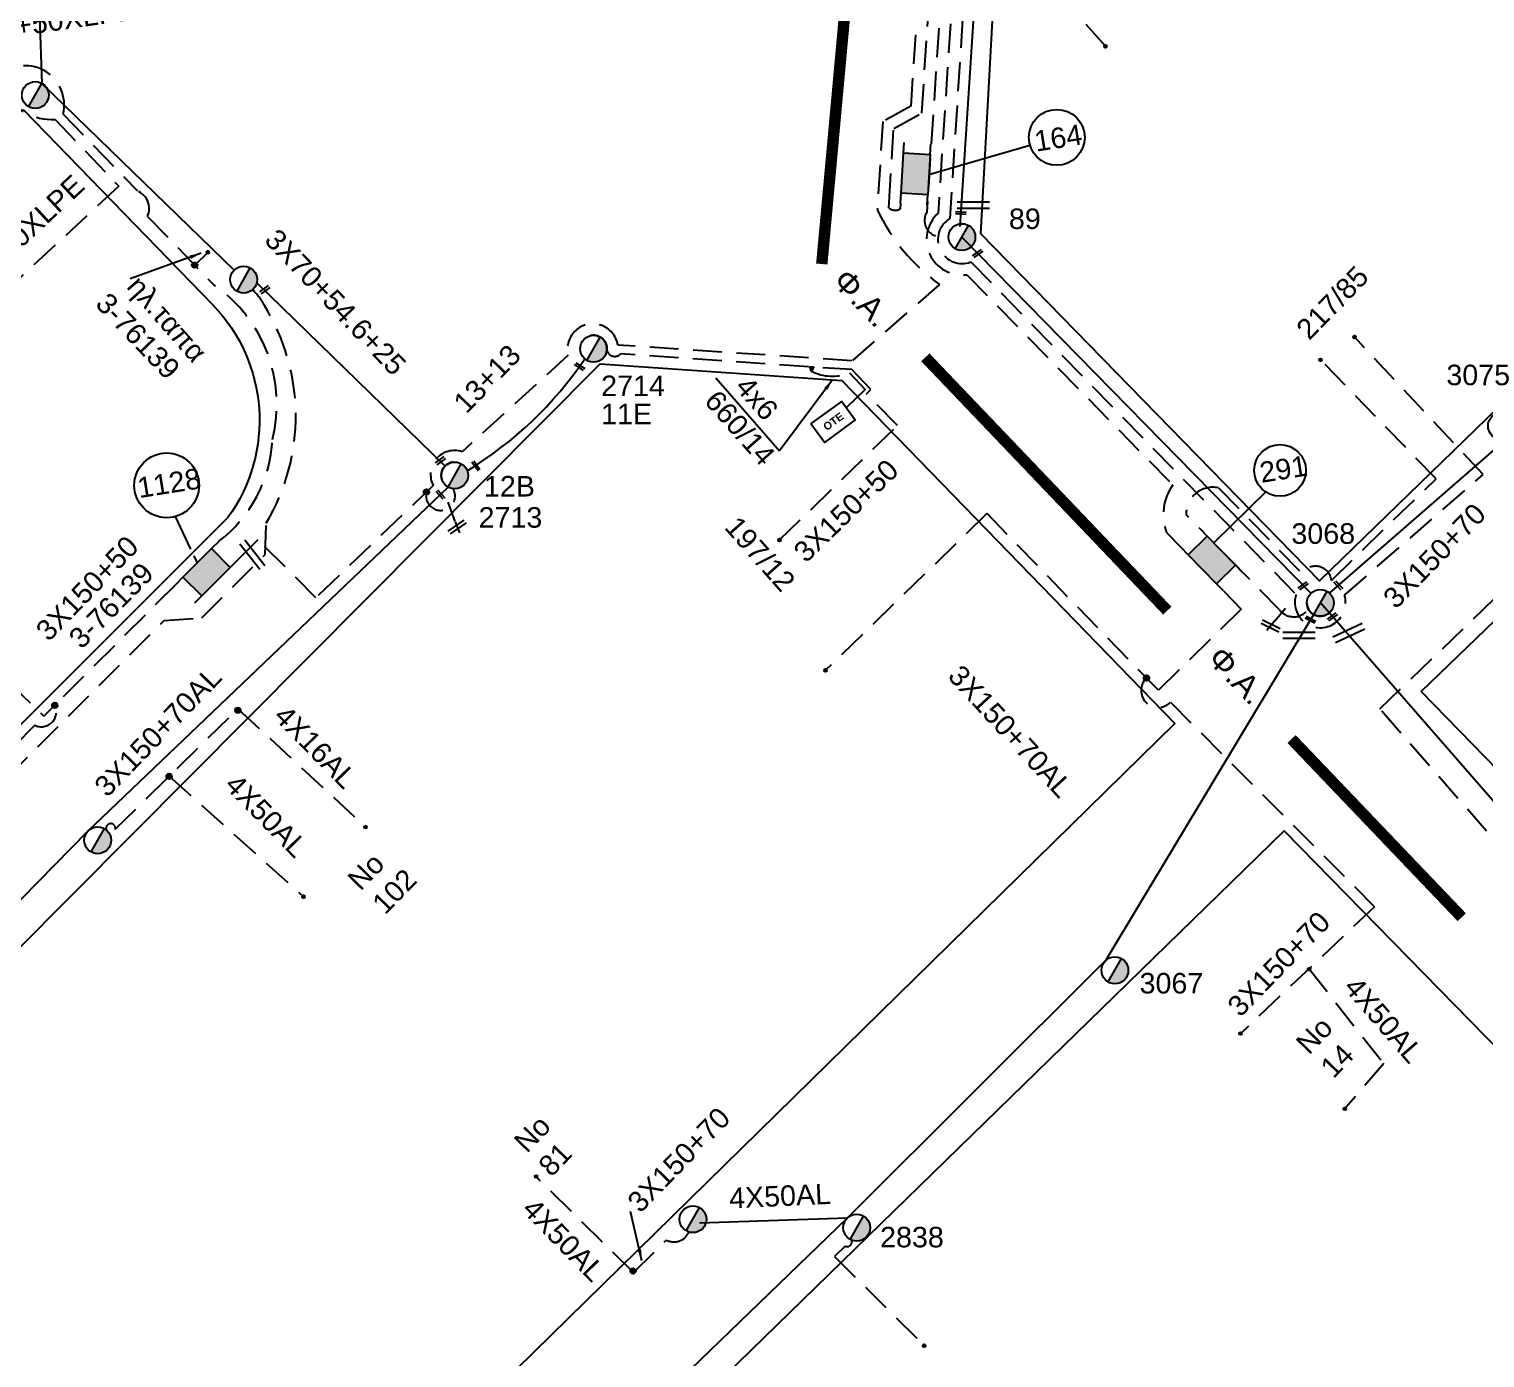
# Model space of a CAD drawing. Header units: millimetres. Extents: x 1421 to 13344, y 800 to 1949.
# Drawn here: x 12294.2 to 12422, y 1153.5 to 1270.1 of the extents above; entities that cross this region are included whole.
import ezdxf

# ---------------------------------------------------------------- set-up
doc = ezdxf.new("R2010")
doc.units = ezdxf.units.MM
doc.linetypes.add('DASHED', pattern=[19.05, 12.7, -6.35])
for name, color, linetype in [('Link Box 4 Διευθύνσεων', 7, 'Continuous'), ('Pillar OTE', 7, 'Continuous'), ('Άγνωστα', 7, 'Continuous'), ('Γυμνά εναέρια ΧΤ (3Φ)   4x16CU', 7, 'Continuous'), ('Γυμνά εναέρια ΧΤ και ΦΟΠ (3Φ)   4x50+16AL', 7, 'Continuous'), ('Επιγραφές - Σχήματα', 7, 'Continuous'), ('Καλώδια ΧΤ   3x150+50CU', 7, 'DASHED'), ('Καλώδια ΧΤ   3x150+70AL', 7, 'DASHED'), ('Μηχανική τομή', 7, 'Continuous'), ('Στύλος ΦΜ', 7, 'Continuous'), ('Στύλος ΦΜ @ 1', 7, 'Continuous'), ('Συνδέσεις', 7, 'Continuous'), ('Συνεστραμμένα ΧΤ   3x70+54.6+25 AL', 7, 'SYN_LINE'), ('Συνεστραμμένα ΧΤ   4x120+25 AL', 7, 'SYN_LINE'), ('Τομή', 7, 'Continuous'), ('Υπόβαθρο ΔΕΗ', 7, 'Continuous'), ('Υπόγεια Καλώδια Δικτύου ΧΤ   .04', 7, 'DASHED'), ('Υπόγεια καλώδια Παροχών ΧΤ   4x16AL', 7, 'DASHED'), ('Υπόγεια καλώδια Παροχών ΧΤ   4x50AL', 7, 'DASHED'), ('Υπόγεια καλώδια Παροχών ΧΤ   4x6', 7, 'DASHED')]:
    doc.layers.add(name, color=color, linetype=linetype)
doc.styles.get("Standard").update_dxf_attribs({"font": 'ARIAL.TTF'})
doc.linetypes.add('SYN_LINE', pattern='A,0.5,-0.0001,["/\\/\\/\\/",Standard,S=0.1,R=0,X=0,Y=-0.05],-0.25', length=0.7501)
doc.dimstyles.new('ISO-25', dxfattribs={"dimtxt": 2.5, "dimasz": 2.5, "dimexe": 1.25, "dimexo": 0.625, "dimtad": 1, "dimtxsty": 'Standard', "dimcen": 2.5, "dimadec": 0, "dimazin": 0, "dimtfac": 1, "dimtmove": 0, "dimatfit": 3, "dimfxl": 1, "dimarcsym": 0})

# ---------------------------------------------------------------- blocks, each defined once
blk = doc.blocks.new('LINK BOX 4 ΑΝΑΧΩΡΗΣΕΩΝ')
at = {"layer": 'Link Box 4 Διευθύνσεων', "ltscale": 40}
blk.add_hatch(color=256, dxfattribs=at).paths.add_polyline_path([(-3.54, 0), (-3.54, -4.67), (3.54, -4.67), (3.54, 0)])
for p, q in [((-3.54, 0), (-5.33, 0)), ((5.33, 0), (3.54, 0)), ((-3.54, -4.67), (-5.33, -4.67)), ((5.33, -4.67), (3.54, -4.67))]:
    blk.add_line(p, q, dxfattribs=at)
blk.add_lwpolyline([(-3.54, -4.67), (-3.54, 0), (3.54, 0), (3.54, -4.67)], close=True, dxfattribs=at)
blk = doc.blocks.new('ΥΠΑΡΧΩΝ ΤΣΙΜΕΝΤΕΝΙΟΣ ΣΤΥΛΟΣ')
at = {"layer": 'Στύλος ΦΜ'}
blk.add_hatch(color=7, dxfattribs=at).paths.add_polyline_path([(-1.29, -2.28, 0.574793), (2.62, 0, 0.268822), (1.3, 2.27)])
at = {"layer": 'Στύλος ΦΜ', "color": 7}
blk.add_line((-1.29, -2.28), (1.3, 2.27), dxfattribs=at)
blk.add_circle((0, 0), 2.62, dxfattribs=at)
at = {"layer": 'Στύλος ΦΜ', "flags": 4}
for tag, p in [('ΑΡΙΘΜΟΣ', (-4.68, 8.05)), ('ΤΥΠΟΣ', (-4.91, 3.03))]:
    blk.add_attdef(tag, p, '', height=4, dxfattribs=at)
blk = doc.blocks.new('ΜΗΧΑΝΙΚΗ ΤΟΜΗ')
at = {"layer": 'Μηχανική τομή', "ltscale": 40}
for p, q in [((-1.89, 0.78), (1.89, 0.78)), ((1.89, 0), (-1.89, 0))]:
    blk.add_line(p, q, dxfattribs=at)
blk = doc.blocks.new('_ΣΥΝΔΕΣΗ')
at = {"layer": 'Συνδέσεις', "linetype": 'SYN_LINE', "ltscale": 40}
blk.add_hatch(color=256, dxfattribs=at).paths.add_polyline_path([(0.5, -0.01, 1), (-0.5, -0.01, 1)])
at = {"layer": 'Συνδέσεις'}
blk.add_circle((0, -0.01), 0.5, dxfattribs=at)
blk = doc.blocks.new('ΤΟΜΗ')
at = {"layer": 'Τομή', "ltscale": 40}
for p, q in [((-5.68, 0), (5.68, 0)), ((5.68, -2.33), (-5.68, -2.33))]:
    blk.add_line(p, q, dxfattribs=at)
blk = doc.blocks.new('τομή_')
at = {"layer": 'Επιγραφές - Σχήματα'}
for p, q in [((-1.29, -0.22), (0.13, 0.75)), ((-1.08, -0.46), (0.34, 0.51)), ((-0.66, 0.62), (-0.29, -0.37))]:
    blk.add_line(p, q, dxfattribs=at)
blk = doc.blocks.new('PILLAR ΟΤΕ')
at = {"layer": 'Pillar OTE', "ltscale": 40}
blk.add_lwpolyline([(-3.31, 2.02), (3.39, 2.02), (3.39, -1.99), (-3.31, -1.99)], close=True, dxfattribs=at)
at = {"layer": 'Pillar OTE', "insert": (-1.81, 0.71), "char_height": 1.3575, "width": 109.961, "attachment_point": 1}
blk.add_mtext('{\\fArial|b1|i0|c161|p34;OTE}', dxfattribs=at)

msp = doc.modelspace()

# ---------------------------------------------------------------- hatches: boundary and pattern name
at = {"layer": 'Pillar OTE', "ltscale": 40}
h = msp.add_hatch(color=256, dxfattribs=at)
h.dxf.hatch_style = 1
h.paths.add_polyline_path([(12362.70921, 1240.47764), (12362.85829, 1240.08687), (12363.06518, 1240.45593)])

# ---------------------------------------------------------------- linework, layer by layer
at = {"color": 85, "const_width": 1}
for points in [[(12365.74311, 1271.02964), (12363.76935, 1249.48709)], [(12372.85606, 1241.30001), (12394.0906, 1219.06705)], [(12404.99475, 1207.79887), (12419.93615, 1192.15496)]]:
    msp.add_lwpolyline(points, dxfattribs=at)
at = {"layer": 'Pillar OTE', "ltscale": 40}
msp.add_lwpolyline([(12363.06518, 1240.45593), (12362.85829, 1240.08687), (12362.70921, 1240.47764), (12363.06518, 1240.45593)], dxfattribs=at)
at = {"layer": 'Άγνωστα', "linetype": 'Continuous', "ltscale": 0.2}
msp.add_lwpolyline([(12294.22046, 1297.66558), (12295.33002, 1265.34036), (12312.18779, 1248.94112)], dxfattribs=at)
at = {"layer": 'Άγνωστα', "color": 151, "linetype": 'DASHED', "ltscale": 0.2}
msp.add_lwpolyline([(12366.39914, 1163.8169, -0.650465815), (12365.81054, 1163.29081), (12364.89449, 1162.36955), (12364.89449, 1162.36955), (12372.66753, 1154.64038)], format="xyb", dxfattribs=at)
at = {"layer": 'Γυμνά εναέρια ΧΤ (3Φ)   4x16CU', "color": 151, "linetype": 'Continuous', "ltscale": 0.2}
msp.add_lwpolyline([(12366.00095, 1165.74128), (12353.02606, 1165.29331)], dxfattribs=at)
at = {"layer": 'Γυμνά εναέρια ΧΤ και ΦΟΠ (3Φ)   4x50+16AL', "color": 30, "linetype": 'Continuous', "ltscale": 0.2}
msp.add_lwpolyline([(12375.90143, 1252.78733), (12377.46774, 1276.69424), (12404.41541, 1304.11385), (12432.30481, 1331.7101), (12456.87031, 1355.3359), (12472.63761, 1385.01441), (12491.61417, 1341.01583), (12502.15477, 1313.46396)], dxfattribs=at)
at = {"layer": 'Γυμνά εναέρια ΧΤ και ΦΟΠ (3Φ)   4x50+16AL', "color": 27, "linetype": 'Continuous', "ltscale": 0.2}
for points in [[(12408.32628, 1220.61135), (12424.30183, 1234.50263), (12447.60224, 1258.85036)], [(12376.06498, 1251.84789), (12406.69998, 1220.5899)]]:
    msp.add_lwpolyline(points, dxfattribs=at)
at = {"layer": 'Γυμνά εναέρια ΧΤ και ΦΟΠ (3Φ)   4x50+16AL', "color": 85, "linetype": 'Continuous', "ltscale": 0.2}
msp.add_lwpolyline([(12330.96929, 1229.90519), (12299.34262, 1199.69087), (12267.51742, 1167.28016), (12245.94193, 1143.21739)], dxfattribs=at)
at = {"layer": 'Γυμνά εναέρια ΧΤ και ΦΟΠ (3Φ)   4x50+16AL', "color": 151, "linetype": 'Continuous', "ltscale": 0.2}
msp.add_lwpolyline([(12306.36533, 1106.58912), (12322.14498, 1123.3058), (12343.71886, 1144.21026), (12366.03445, 1165.77365), (12388.74064, 1188.40718), (12406.97333, 1218.77691)], dxfattribs=at)
at = {"layer": 'Καλώδια ΧΤ   3x150+50CU', "color": 6, "linetype": 'DASHED', "ltscale": 0.2}
for points in [[(12379.78701, 1341.48834), (12368.79259, 1353.02718), (12356.71348, 1341.10581, 0.492439559), (12353.05407, 1333.75822), (12352.3282, 1320.55228), (12368.83762, 1305.02421, 0.708154058), (12378.48728, 1302.82727), (12388.80673, 1302.59902), (12392.39799, 1299.06957), (12376.44842, 1282.79523, 0.535322772), (12372.24107, 1273.39817), (12371.58297, 1263.35339), (12369.12309, 1261.9958), (12368.63928, 1254.27691, 0.129403479), (12374.11209, 1247.70537), (12366.4107, 1240.99154), (12345.8722, 1242.37571, 1.039203429), (12341.50988, 1241.48881), (12332.20809, 1233.00572, 0.67953914), (12329.67473, 1230.05144), (12319.36664, 1220.20368), (12314.28405, 1225.28605), (12312.49022, 1223.49224)], [(12277.32803, 1264.5385, 0.536979067), (12279.05232, 1264.32788), (12291.89738, 1264.6416, 0.279905791), (12296.48702, 1262.18042), (12302.077, 1256.30992), (12288.95504, 1244.14714)]]:
    msp.add_lwpolyline(points, format="xyb", dxfattribs=at)
at = {"layer": 'Καλώδια ΧΤ   3x150+50CU', "color": 27, "linetype": 'DASHED', "ltscale": 0.2}
for points in [[(12370.67745, 1254.82317), (12370.64643, 1254.32832, -0.323942796), (12369.64991, 1254.41523), (12369.6794, 1254.88573), (12370.08676, 1261.38481), (12372.54492, 1262.7399), (12373.26119, 1273.67247, -0.574972635), (12376.92851, 1281.85217), (12392.60659, 1297.80482), (12393.71297, 1297.50393), (12394.55054, 1298.35617), (12389.22503, 1303.59001), (12377.9022, 1303.84045, -0.790523014), (12369.80544, 1305.48675), (12353.35222, 1320.96195), (12354.06764, 1333.97749, -0.533410263), (12357.19745, 1340.17101), (12368.80762, 1351.54397)], [(12391.47659, 1295.22838), (12377.37507, 1280.8799, 0.630607391), (12374.28389, 1273.98621), (12372.9769, 1254.03738)]]:
    msp.add_lwpolyline(points, format="xyb", dxfattribs=at)
at = {"layer": 'Καλώδια ΧΤ   3x150+50CU', "color": 173, "linetype": 'DASHED', "ltscale": 0.2}
msp.add_lwpolyline([(12374.47046, 1339.82916), (12376.63738, 1341.89462), (12368.71838, 1350.16586), (12357.62978, 1339.2015, 0.59395543), (12355.08332, 1334.23536), (12354.37625, 1321.37162), (12370.81578, 1305.90929, 0.927298543), (12377.20285, 1304.85616), (12389.64334, 1304.581), (12395.9647, 1298.36844), (12377.78114, 1279.86643, 0.717854874), (12375.31036, 1274.3575), (12373.97298, 1253.94485, 0.735026484), (12376.49436, 1248.55245), (12394.57553, 1230.10358, 0.250350743), (12394.02615, 1225.91262), (12395.30146, 1224.60663)], format="xyb", dxfattribs=at)
at = {"layer": 'Καλώδια ΧΤ   3x150+50CU', "color": 151, "linetype": 'DASHED', "ltscale": 0.2}
for points in [[(12270.86827, 1261.82582), (12274.138, 1265.14392, -0.719154678), (12279.04217, 1265.53634), (12291.38773, 1265.83786, -0.770194615), (12297.17882, 1262.64275), (12303.7197, 1255.90221, -0.413629819), (12304.59711, 1253.66334), (12310.41146, 1247.6716)], [(12497.344, 1134.14787), (12489.09142, 1126.13167), (12473.29159, 1142.89385, -0.459794051), (12468.72134, 1152.76541), (12450.84767, 1169.17503), (12427.11574, 1193.9787), (12412.73329, 1210.44157), (12466.89242, 1262.45955), (12480.16086, 1248.17851)], [(12296.46537, 1210.76656, -0.708025468), (12294.70495, 1209.00341), (12291.93878, 1206.23626), (12290.35402, 1207.81993)]]:
    msp.add_lwpolyline(points, format="xyb", dxfattribs=at)
for points in [[(12308.73595, 1249.39822), (12309.99014, 1250.57621)], [(12307.07207, 1221.37493), (12295.5094, 1209.81044)], [(12284.14753, 1220.58437), (12295.5094, 1209.81044)]]:
    msp.add_lwpolyline(points, dxfattribs=at)
at = {"layer": 'Καλώδια ΧΤ   3x150+50CU', "color": 62, "linetype": 'DASHED', "ltscale": 0.2}
msp.add_lwpolyline([(12289.60076, 1207.06616), (12292.26309, 1204.40567), (12306.05404, 1218.19878), (12309.35632, 1218.43024), (12314.9269, 1224.00075), (12315.0157, 1226.74186, 0.27956444), (12314.85397, 1245.85203, 0.07106643), (12313.80794, 1247.23384)], format="xyb", dxfattribs=at)
at = {"layer": 'Καλώδια ΧΤ   3x150+50CU', "color": 85, "linetype": 'DASHED', "ltscale": 0.2}
msp.add_lwpolyline([(12360.06111, 1225.26795), (12370.4045, 1235.30736), (12367.69239, 1238.1016), (12368.08443, 1238.48212), (12366.39819, 1240.21942), (12346.11566, 1241.59555, -0.573700757), (12344.90686, 1241.90703)], format="xyb", dxfattribs=at)
at = {"layer": 'Καλώδια ΧΤ   3x150+50CU', "linetype": 'DASHED', "ltscale": 0.2}
msp.add_lwpolyline([(12331.59872, 1226.8788), (12330.97071, 1228.57339)], dxfattribs=at)
at = {"layer": 'Καλώδια ΧΤ   3x150+50CU', "color": 151, "linetype": 'DASHED', "ltscale": 0.2}
msp.add_lwpolyline([(12412.74826, 1210.45595), (12412.74826, 1210.45595)], close=True, dxfattribs=at)
at = {"layer": 'Καλώδια ΧΤ   3x150+50CU', "color": 27, "linetype": 'DASHED', "ltscale": 0.2}
msp.add_arc((12374.26065, 1253.32506), 1.46814, 150.9753026, 295.5893084, dxfattribs=at)
at = {"layer": 'Καλώδια ΧΤ   3x150+50CU', "color": 151, "linetype": 'DASHED', "ltscale": 0.2}
for centre, radius, start, end in [((12303.19794, 1237.16131), 12.74759, 345.9825432, 55.5370545), ((12303.5516, 1234.7154), 12.03146, 307.2839287, 356.942305)]:
    msp.add_arc(centre, radius, start, end, dxfattribs=at)
at = {"layer": 'Καλώδια ΧΤ   3x150+50CU', "linetype": 'DASHED', "ltscale": 0.2}
for centre, start, end in [((12343.73833, 1242.05432), 341.5228282, 178.1157273), ((12331.55032, 1230.92966), 96.7698024, 198.0220896), ((12407.52436, 1219.74876), 181.2557844, 352.0693595)]:
    msp.add_arc(centre, 1.17777, start, end, dxfattribs=at)
at = {"layer": 'Καλώδια ΧΤ   3x150+50CU', "color": 6, "linetype": 'DASHED', "ltscale": 0.2}
msp.add_arc((12330.312, 1229.14622), 1.27828, 164.7747727, 28.5729531, dxfattribs=at)
at = {"layer": 'Καλώδια ΧΤ   3x150+70AL', "color": 2, "linetype": 'DASHED', "ltscale": 0.2}
msp.add_lwpolyline([(12375.06274, 1342.09793), (12368.68785, 1348.70878), (12358.01999, 1338.18024, 0.704407455), (12356.1024, 1334.55498), (12355.39945, 1321.76616), (12371.89644, 1306.26434, 1.224254614), (12376.2807, 1305.87681), (12390.06164, 1305.57199), (12397.37886, 1298.38072), (12378.11956, 1278.78413, 0.889608012), (12376.36592, 1274.81129), (12375.00524, 1253.47043, 0.923079404), (12376.84382, 1249.66807), (12405.39669, 1220.49191, 1.364114273), (12409.6484, 1220.43581), (12421.80943, 1231.01024), (12410.50705, 1243.08344)], format="xyb", dxfattribs=at)
at = {"layer": 'Καλώδια ΧΤ   3x150+70AL', "color": 173, "linetype": 'DASHED', "ltscale": 0.2}
msp.add_lwpolyline([(12406.48102, 1219.20233, -0.48695111), (12403.99026, 1219.06873), (12395.7539, 1227.47258, -0.490732023), (12398.58463, 1229.84172), (12405.9292, 1222.31254, -0.714461321), (12408.48722, 1221.72334), (12417.6737, 1230.6395), (12407.51575, 1241.10542)], format="xyb", dxfattribs=at)
msp.add_lwpolyline([(12399.02417, 1220.79438), (12400.58411, 1219.19692), (12393.30597, 1212.08551), (12378.26425, 1227.5827), (12364.10502, 1213.83963)], dxfattribs=at)
at = {"layer": 'Καλώδια ΧΤ   3x150+70AL', "color": 173, "ltscale": 0.2}
msp.add_lwpolyline([(12392.2669, 1213.15604, 1.023963225), (12394.36911, 1211.02792), (12412.28338, 1193.08169), (12400.56709, 1181.99454)], format="xyb", dxfattribs=at)
at = {"layer": 'Καλώδια ΧΤ   3x150+70AL', "color": 85, "linetype": 'DASHED', "ltscale": 0.2}
msp.add_lwpolyline([(12300.99447, 1199.80387, -1.375719092), (12301.76386, 1199.87569), (12312.48579, 1210.41859)], format="xyb", dxfattribs=at)
at = {"layer": 'Καλώδια ΧΤ   3x150+70AL', "color": 151, "linetype": 'DASHED', "ltscale": 0.2}
msp.add_lwpolyline([(12347.23153, 1160.97117), (12350.14335, 1163.82721, 0.442919405), (12352.10882, 1164.53256)], format="xyb", dxfattribs=at)
at = {"layer": 'Συνεστραμμένα ΧΤ   3x70+54.6+25 AL', "color": 85, "linetype": 'SYN_LINE', "ltscale": 20}
msp.add_lwpolyline([(12314.17754, 1247.84624), (12330.70651, 1231.75131)], dxfattribs=at)
at = {"layer": 'Συνεστραμμένα ΧΤ   3x70+54.6+25 AL', "color": 85, "linetype": 'SYN_LINE', "ltscale": 15}
msp.add_arc((12315.04209, 1260.19932), 33.80856, 301.3949513, 325.7172123, dxfattribs=at)
at = {"layer": 'Συνεστραμμένα ΧΤ   4x120+25 AL', "color": 30, "linetype": 'SYN_LINE', "ltscale": 20}
msp.add_lwpolyline([(12474.21644, 1150.31333), (12452.92503, 1170.09648), (12429.18588, 1194.90771), (12407.52663, 1219.74746)], dxfattribs=at)
at = {"layer": 'Υπόβαθρο ΔΕΗ'}
for points in [[(12379.01517, 1275.67789), (12476.66983, 1370.28981), (12500.31355, 1311.82207), (12407.43747, 1221.67898), (12377.73393, 1252.12916), (12379.01517, 1275.67789)], [(12416.37475, 1211.97139), (12505.42991, 1297.83262), (12534.42017, 1226.85429), (12467.02399, 1159.98357), (12416.37475, 1211.97139)], [(12373.17355, 1257.33614), (12382.04074, 1259.92184)], [(12246.58039, 1142.46763), (12344.31575, 1240.71537), (12365.52036, 1239.27668), (12394.74387, 1209.1683), (12285.20273, 1101.72556), (12246.58039, 1142.46763)], [(12354.46109, 1239.48743), (12360.07111, 1233.09591)], [(12402.7265, 1229.48269), (12398.16517, 1225.01228)], [(12307.02365, 1227.31528), (12308.38056, 1224.46672)], [(12308.65889, 1223.88242), (12308.95596, 1223.25879)], [(12403.49124, 1218.13822), (12404.45122, 1219.28603)], [(12294.79869, 1092.99784), (12404.35814, 1199.75084), (12454.71544, 1148.29029), (12394.83333, 1089.22863)]]:
    msp.add_lwpolyline(points, dxfattribs=at)
msp.add_lwpolyline([(12202.67595, 1188.6273), (12276.80677, 1262.5991), (12293.71442, 1263.01204), (12310.31925, 1245.90058, -0.364872621), (12311.6407, 1227.22707), (12236.47984, 1152.03955), (12202.67595, 1188.6273)], format="xyb", dxfattribs=at)
for centre, radius in [((12384.39143, 1260.60731), 2.44859), ((12306.27941, 1230.06003), 2.84386), ((12403.98583, 1231.3707), 2.26947)]:
    msp.add_circle(centre, radius, dxfattribs=at)
at = {"layer": 'Υπόγεια Καλώδια Δικτύου ΧΤ   .04', "color": 27, "ltscale": 0.2}
msp.add_lwpolyline([(12388.6756, 1268.60255), (12375.37584, 1283.49962)], dxfattribs=at)
at = {"layer": 'Υπόγεια καλώδια Παροχών ΧΤ   4x16AL', "color": 85, "ltscale": 0.2}
msp.add_lwpolyline([(12312.53047, 1210.46252), (12312.53047, 1210.46252), (12323.70383, 1200.08774)], dxfattribs=at)
at = {"layer": 'Υπόγεια καλώδια Παροχών ΧΤ   4x50AL', "color": 85, "ltscale": 0.2}
msp.add_lwpolyline([(12306.50313, 1204.53582), (12318.28877, 1193.96039)], dxfattribs=at)
at = {"layer": 'Υπόγεια καλώδια Παροχών ΧΤ   4x50AL', "color": 173, "ltscale": 0.2}
msp.add_lwpolyline([(12406.53119, 1187.61847), (12413.08492, 1179.33489), (12409.59325, 1175.2414)], dxfattribs=at)
at = {"layer": 'Υπόγεια καλώδια Παροχών ΧΤ   4x50AL', "color": 151, "ltscale": 0.2}
msp.add_lwpolyline([(12347.23153, 1160.97117), (12347.23153, 1160.97117), (12338.60537, 1169.48624)], dxfattribs=at)
at = {"layer": 'Υπόγεια καλώδια Παροχών ΧΤ   4x6', "color": 6, "linetype": 'DASHED', "ltscale": 0.2}
msp.add_lwpolyline([(12362.85829, 1240.08687, 0.216635303), (12366.18808, 1239.92477), (12367.58104, 1238.48963), (12365.96008, 1236.9163)], format="xyb", dxfattribs=at)

# ---------------------------------------------------------------- block references
at = {"layer": 'Link Box 4 Διευθύνσεων'}
for p, xscale, yscale, zscale, rotation in [((12373.17355, 1257.33614), 0.4999999999999997, 0.4999999999999997, 0.4999999999999997, 266.4134604235601), ((12398.8327, 1224.33117), 0.4999999999999999, 0.4999999999999999, 0.4999999999999999, 314.3191204390756), ((12308.95596, 1223.25879), 0.4999999999999999, 0.4999999999999999, 0.4999999999999999, 44.99964936794007)]:
    msp.add_blockref('LINK BOX 4 ΑΝΑΧΩΡΗΣΕΩΝ', p, dxfattribs=dict(at, xscale=xscale, yscale=yscale, zscale=zscale, rotation=rotation))
at = {"layer": 'Pillar OTE', "xscale": 0.4999999999999999, "yscale": 0.4999999999999999, "zscale": 0.4999999999999999, "rotation": 36.14108558349032}
msp.add_blockref('PILLAR ΟΤΕ', (12364.74305, 1235.61771), dxfattribs=at)
at = {"layer": 'Επιγραφές - Σχήματα'}
msp.add_blockref('τομή_', (12332.2606, 1226.25407), dxfattribs=at)
at = {"layer": 'Επιγραφές - Σχήματα', "rotation": 299.7579530802306}
msp.add_blockref('τομή_', (12403.27741, 1217.25354), dxfattribs=at)
at = {"layer": 'Μηχανική τομή'}
for p, xscale, yscale, zscale, rotation in [((12375.97088, 1253.86232), 0.2500000000001926, 0.2500000000001926, 0.2500000000001926, 356.5422347766396), ((12377.5067, 1250.33629), 0.2499999999999681, 0.2499999999999681, 0.2499999999999681, 36.11407878704492), ((12314.95524, 1247.15425), 0.2499999999999681, 0.2499999999999681, 0.2499999999999681, 36.11407878704492), ((12342.46274, 1240.40367), 0.2500000000001928, 0.2500000000001928, 0.2500000000001928, 326.3600836143777), ((12330.35892, 1232.15507), 0.2499999999999681, 0.2499999999999681, 0.2499999999999681, 36.11407878704492), ((12333.33331, 1231.71759), 0.2500000000001928, 0.2500000000001928, 0.2500000000001928, 304.9352915254282), ((12330.23435, 1229.18801), 0.2500000000001928, 0.2500000000001928, 0.2500000000001928, 312.6268794242704), ((12406.08268, 1221.16602), 0.2499999999999681, 0.2499999999999681, 0.2499999999999681, 36.11407878704492), ((12409.16922, 1221.34697), 0.2499999999999681, 0.2499999999999681, 0.2499999999999681, 133.8512972506133), ((12408.63445, 1218.43672), 0.2499999999999681, 0.2499999999999681, 0.2499999999999681, 36.11407878704492), ((12406.61912, 1218.18692), 0.2500000000001927, 0.2500000000001927, 0.2500000000001927, 333.70979540071)]:
    msp.add_blockref('ΜΗΧΑΝΙΚΗ ΤΟΜΗ', p, dxfattribs=dict(at, xscale=xscale, yscale=yscale, zscale=zscale, rotation=rotation))
at = {"layer": 'Στύλος ΦΜ @ 1', "ltscale": 40, "xscale": 0.4499999999998181, "yscale": 0.4499999999998181, "zscale": 0.4499999999998181}
for p in [(12294.74446, 1264.31847), (12313.032, 1248.11987), (12300.22572, 1198.9116), (12352.46033, 1165.65665)]:
    msp.add_blockref('ΥΠΑΡΧΩΝ ΤΣΙΜΕΝΤΕΝΙΟΣ ΣΤΥΛΟΣ', p, dxfattribs=at)
at = {"layer": 'Στύλος ΦΜ @ 1', "ltscale": 40}
ref = msp.add_blockref('ΥΠΑΡΧΩΝ ΤΣΙΜΕΝΤΕΝΙΟΣ ΣΤΥΛΟΣ', (12376.06272, 1251.84918), dxfattribs=dict(at, xscale=0.4499999999998181, yscale=0.4499999999998181, zscale=0.4499999999998181))
ref.add_attrib('ΤΥΠΟΣ', '89', (12380.18986, 1252.56082), dxfattribs={"layer": 'Στύλος ΦΜ', "height": 1.8, "flags": 4})
ref = msp.add_blockref('ΥΠΑΡΧΩΝ ΤΣΙΜΕΝΤΕΝΙΟΣ ΣΤΥΛΟΣ', (12343.73833, 1242.05432), dxfattribs=dict(at, xscale=0.4499999999998181, yscale=0.4499999999998181, zscale=0.4499999999998181))
ref.add_attrib('ΤΥΠΟΣ', '2714', (12344.40269, 1237.89753), dxfattribs={"layer": 'Στύλος ΦΜ', "height": 1.8, "flags": 4})
ref.add_attrib('ΑΡΙΘΜΟΣ', '11E', (12344.39866, 1235.43024), dxfattribs={"layer": 'Στύλος ΦΜ', "height": 1.8, "flags": 4})
ref = msp.add_blockref('ΥΠΑΡΧΩΝ ΤΣΙΜΕΝΤΕΝΙΟΣ ΣΤΥΛΟΣ', (12423.41923, 1235.28248), dxfattribs=dict(at, xscale=0.4499999999998181, yscale=0.4499999999998181, zscale=0.4499999999998181))
ref.add_attrib('ΤΥΠΟΣ', '3075', (12418.58196, 1238.85192), dxfattribs={"layer": 'Στύλος ΦΜ', "height": 1.8, "flags": 4})
ref = msp.add_blockref('ΥΠΑΡΧΩΝ ΤΣΙΜΕΝΤΕΝΙΟΣ ΣΤΥΛΟΣ', (12331.55032, 1230.92966), dxfattribs=dict(at, xscale=0.4499999999998181, yscale=0.4499999999998181, zscale=0.4499999999998181))
ref.add_attrib('ΤΥΠΟΣ', '2713', (12333.6512, 1226.34823), dxfattribs={"layer": 'Στύλος ΦΜ', "height": 1.8, "flags": 4})
ref.add_attrib('ΑΡΙΘΜΟΣ', '12B', (12334.12173, 1229.08422), dxfattribs={"layer": 'Στύλος ΦΜ', "height": 1.8, "flags": 4})
ref = msp.add_blockref('ΥΠΑΡΧΩΝ ΤΣΙΜΕΝΤΕΝΙΟΣ ΣΤΥΛΟΣ', (12407.52436, 1219.74876), dxfattribs=dict(at, xscale=0.4499999999998181, yscale=0.4499999999998181, zscale=0.4499999999998181))
ref.add_attrib('ΤΥΠΟΣ', '3068', (12404.98122, 1224.93029), dxfattribs={"layer": 'Στύλος ΦΜ', "height": 1.8, "flags": 4})
ref = msp.add_blockref('ΥΠΑΡΧΩΝ ΤΣΙΜΕΝΤΕΝΙΟΣ ΣΤΥΛΟΣ', (12389.49237, 1187.50051), dxfattribs=dict(at, xscale=0.4499999999998181, yscale=0.4499999999998181, zscale=0.4499999999998181))
ref.add_attrib('ΤΥΠΟΣ', '3067', (12391.65694, 1185.46619), dxfattribs={"layer": 'Στύλος ΦΜ', "height": 1.8, "flags": 4})
ref = msp.add_blockref('ΥΠΑΡΧΩΝ ΤΣΙΜΕΝΤΕΝΙΟΣ ΣΤΥΛΟΣ', (12366.83595, 1164.91067), dxfattribs=dict(at, xscale=0.4499999999998181, yscale=0.4499999999998181, zscale=0.4499999999998181))
ref.add_attrib('ΤΥΠΟΣ', '2838', (12368.88535, 1163.18365), dxfattribs={"layer": 'Στύλος ΦΜ', "height": 1.8, "flags": 4})
at = {"layer": 'Συνδέσεις'}
for p, xscale, yscale, zscale in [((12388.6756, 1268.60255), 0.25, 0.25, 0.25), ((12308.73595, 1249.39822), 0.4777242751394019, 0.4777242751394019, 0.4777242751394019), ((12309.88366, 1250.51495), 0.25, 0.25, 0.25), ((12410.50705, 1243.08344), 0.25, 0.25, 0.25), ((12407.53938, 1241.08108), 0.25, 0.25, 0.25), ((12329.07858, 1229.48191), 0.4777242751394019, 0.4777242751394019, 0.4777242751394019), ((12360.06111, 1225.26795), 0.25, 0.25, 0.25), ((12364.09026, 1213.8253), 0.25, 0.25, 0.25), ((12392.2669, 1213.15604), 0.4777242751394019, 0.4777242751394019, 0.4777242751394019), ((12296.45559, 1210.75678), 0.4777242751394019, 0.4777242751394019, 0.4777242751394019), ((12312.52774, 1210.32955), 0.4777242751394019, 0.4777242751394019, 0.4777242751394019), ((12306.49335, 1204.52604), 0.4777242751394019, 0.4777242751394019, 0.4777242751394019), ((12323.73037, 1200.06811), 0.25, 0.25, 0.25), ((12318.28877, 1193.96039), 0.25, 0.25, 0.25), ((12406.54786, 1187.5974), 0.25, 0.25, 0.25), ((12400.52178, 1181.95296), 0.25, 0.25, 0.25), ((12409.66654, 1175.34613), 0.25, 0.25, 0.25), ((12338.69739, 1169.40367), 0.25, 0.25, 0.25), ((12347.20671, 1161.11525), 0.4777242751394019, 0.4777242751394019, 0.4777242751394019), ((12372.75955, 1154.55781), 0.25, 0.25, 0.25)]:
    msp.add_blockref('_ΣΥΝΔΕΣΗ', p, dxfattribs=dict(at, xscale=xscale, yscale=yscale, zscale=zscale))
at = {"layer": 'Τομή', "xscale": 0.25, "yscale": 0.25, "zscale": 0.25}
for p in [(12377.05691, 1254.94013), (12405.63918, 1217.19192)]:
    msp.add_blockref('ΤΟΜΗ', p, dxfattribs=at)
at = {"layer": 'Τομή'}
for p, xscale, yscale, zscale, rotation in [((12314.01913, 1224.15689), 0.2499999999999669, 0.2499999999999669, 0.2499999999999669, 308.1680509152084), ((12409.89859, 1217.36977), 0.25, 0.25, 0.25, 24.93560051021607)]:
    msp.add_blockref('ΤΟΜΗ', p, dxfattribs=dict(at, xscale=xscale, yscale=yscale, zscale=zscale, rotation=rotation))

# ---------------------------------------------------------------- texts
at = {"layer": 'Άγνωστα', "color": 7, "char_height": 1.8, "attachment_point": 1}
for s, insert, rotation in [('3X150+50XLPE', (12285.64478, 1270.23926), 8.0565703), ('164', (12382.30345, 1261.12391), 9.0165632), ('3X150+50XLPE', (12284.84553, 1245.21854), 43.0187959), ('3X70+54.6+25', (12316.06145, 1252.74428), 313.6362203), ('217/85', (12405.25039, 1243.97487), 45.7938475), ('3-76139', (12301.22946, 1247.13579), 313.6362203), ('13+13', (12331.28763, 1237.52436), 45.8272142), ('660/14', (12354.71913, 1238.58971), 311.5020171), ('4x6', (12357.40927, 1239.827), 311.5020171), ('3X150+50', (12361.12825, 1224.47249), 44.145), ('291', (12402.06648, 1232.05808), 9.0165632), ('1128', (12303.57975, 1230.71479), 9.0165632), ('3X150+70', (12412.86711, 1220.38332), 45.7938475), ('197/12', (12356.48612, 1227.52831), 311.5020171), ('3X150+50', (12294.62859, 1217.52553), 45.8272142), ('3-76139', (12297.52483, 1216.86898), 45.4458041), ('3X150+70', (12399.20824, 1184.5608), 45.8272142), ('3X150+70', (12346.5529, 1167.36737), 45.8272142)]:
    msp.add_mtext_dynamic_manual_height_columns(s, width=1.8, gutter_width=12.5, heights=[0.04535], dxfattribs=dict(at, insert=insert, rotation=rotation))
at = {"layer": 'Άγνωστα', "color": 7}
note = msp.add_mtext_dynamic_manual_height_columns('No ', width=1.8, gutter_width=1.5916, heights=[0.04535, 0], dxfattribs=dict(at, insert=(12319.63455, 1193.21432), char_height=1.8, attachment_point=1, rotation=45.8272142))
for column, words in zip(note.columns.linked_columns, ['102']):
    column.text = words
note = msp.add_mtext_dynamic_manual_height_columns('No ', width=1.8, gutter_width=1.80861, heights=[0.04535, 0], dxfattribs=dict(at, insert=(12402.70925, 1178.68298), char_height=1.8, attachment_point=1, rotation=45.8272142))
for column, words in zip(note.columns.linked_columns, ['14']):
    column.text = words
note = msp.add_mtext_dynamic_manual_height_columns('No ', width=1.8, gutter_width=1.68544, heights=[0.04535, 0], dxfattribs=dict(at, insert=(12334.16091, 1170.13106), char_height=1.8, attachment_point=1, rotation=45.8272142))
for column, words in zip(note.columns.linked_columns, ['81']):
    column.text = words
at = {"layer": 'Επιγραφές - Σχήματα', "color": 85, "linetype": 'Continuous', "char_height": 2.019182, "width": 8.1175664, "attachment_point": 1, "rotation": 313.914932}
for insert in [(12366.05484, 1249.27821), (12398.94587, 1216.14216)]:
    msp.add_mtext('Φ.Α.', dxfattribs=dict(at, insert=insert))
at = {"layer": 'Καλώδια ΧΤ   3x150+70AL', "color": 7, "char_height": 1.8, "attachment_point": 1}
for s, insert, rotation in [('ηλ.ταπα', (12304.02745, 1248.63897), 311.3015077), ('3X150+70AL', (12376.06013, 1214.46862), 312.5532091), ('3X150+70AL', (12299.77011, 1203.85315), 45.8272142)]:
    msp.add_mtext_dynamic_manual_height_columns(s, width=1.8, gutter_width=12.5, heights=[0.04535], dxfattribs=dict(at, insert=insert, rotation=rotation))
at = {"layer": 'Υπόγεια καλώδια Παροχών ΧΤ   4x16AL', "color": 7, "insert": (12316.86308, 1210.94419), "char_height": 1.8, "attachment_point": 1, "rotation": 314.3568019}
msp.add_mtext_dynamic_manual_height_columns('4X16AL', width=1.8, gutter_width=12.5, heights=[0.04535], dxfattribs=at)
at = {"layer": 'Υπόγεια καλώδια Παροχών ΧΤ   4x50AL', "color": 7, "char_height": 1.8, "attachment_point": 1}
for insert, rotation in [((12312.55265, 1204.90311), 314.3568019), ((12410.84643, 1187.12159), 310.852033), ((12355.59553, 1168.3942), 2.5759237), ((12338.64802, 1167.67196), 314.3568019)]:
    msp.add_mtext_dynamic_manual_height_columns('4X50AL', width=1.8, gutter_width=12.5, heights=[0.04535], dxfattribs=dict(at, insert=insert, rotation=rotation))

# ---------------------------------------------------------------- leaders
at = {"layer": 'Επιγραφές - Σχήματα', "ltscale": 40}
for points in [[(12309.29094, 1250.43121), (12303.07502, 1248.17866)], [(12364.71254, 1239.33149), (12360.07111, 1233.09591)], [(12347.98274, 1162.0131), (12346.97209, 1166.3354)]]:
    msp.add_leader(points, dimstyle='ISO-25', override={"dimasz": 1, "dimtad": 0}, dxfattribs=at)

doc.saveas('drawing.dxf')
